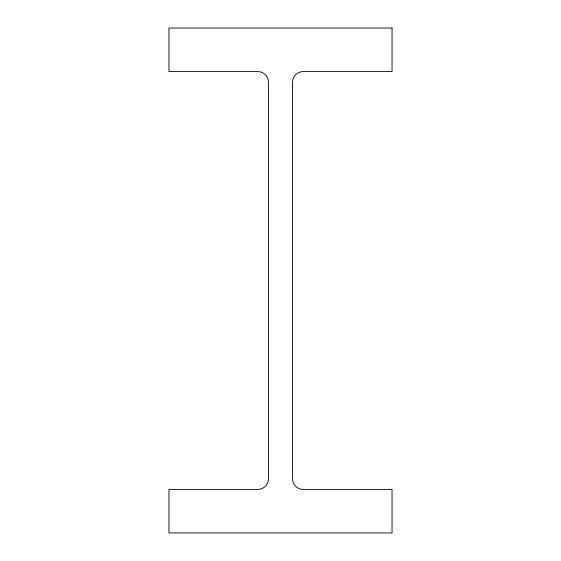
<?xml version="1.0" encoding="UTF-8"?>
<svg xmlns="http://www.w3.org/2000/svg" width="561" height="561" viewBox="0 0 561 561"><rect width="100%" height="100%" fill="white"/><g stroke="black" fill="none" stroke-linecap="round" stroke-linejoin="round"><path stroke-width="0.84" d="M392.041 28.05L168.959 28.05L168.959 71.598L257.892 71.598A10.554 10.554 0 0 1 268.446 82.158L268.446 478.842A10.554 10.554 0 0 1 257.892 489.402L168.959 489.402L168.959 532.95L392.041 532.95L392.041 489.402L303.108 489.402A10.554 10.554 0 0 1 292.554 478.842L292.554 82.158A10.554 10.554 0 0 1 303.108 71.598L392.041 71.598L392.041 28.05"/></g></svg>
